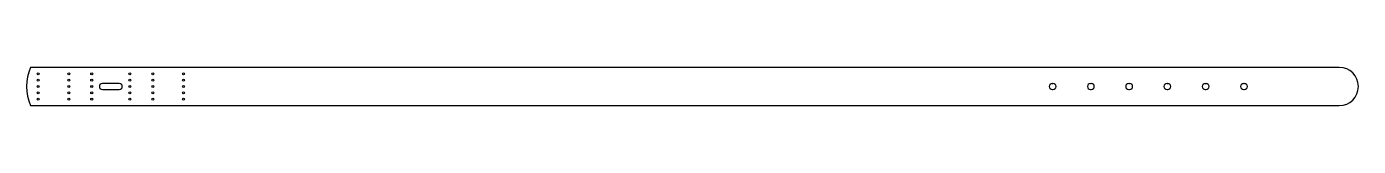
# Model space of a CAD drawing. Header units: millimetres. Extents: x 1674 to 2544, y 1668 to 1693.
import ezdxf

# ---------------------------------------------------------------- set-up
doc = ezdxf.new("R2010")
doc.units = ezdxf.units.MM

# ---------------------------------------------------------------- blocks, each defined once
blk = doc.blocks.new('*U6')
for p, q in [((0.25, 2), (-0.25, 2)), ((0.25, -2), (-0.25, -2))]:
    blk.add_line(p, q)
for centre, start, end in [((-0.25, 0), 90, 270), ((0.25, 0), 270, 90)]:
    blk.add_arc(centre, 2, start, end)
blk = doc.blocks.new('*U7')
at = {"color": 0, "linetype": 'ByBlock', "lineweight": -2, "transparency": 16777216, "rotation": 180}
for p in [(2413.76, 1680.32), (2438.76, 1680.32), (2463.76, 1680.32), (2488.76, 1680.32), (2513.76, 1680.32), (2538.76, 1680.32)]:
    blk.add_blockref('*U6', p, dxfattribs=at)

msp = doc.modelspace()

# ---------------------------------------------------------------- linework, layer by layer
for points in [[(1676.01, 1667.82), (2531.01, 1667.82, 1), (2531.01, 1692.82), (1676.01, 1692.82, 0.2)], [(1723.01, 1682.32, 1), (1723.01, 1678.32), (1734.01, 1678.32, 1), (1734.01, 1682.32)]]:
    msp.add_lwpolyline(points, format="xyb", close=True)
for centre in [(1681.01, 1688.65), (1701.01, 1688.65), (1716.01, 1688.65), (1741.01, 1688.65), (1756.01, 1688.65), (1776.01, 1688.65), (1681.01, 1684.49), (1681.01, 1680.32), (1701.01, 1684.49), (1701.01, 1680.32), (1716.01, 1684.49), (1716.01, 1680.32), (1741.01, 1684.49), (1741.01, 1680.32), (1756.01, 1684.49), (1756.01, 1680.32), (1776.01, 1684.49), (1776.01, 1680.32), (1681.01, 1676.15), (1681.01, 1671.99), (1701.01, 1676.15), (1701.01, 1671.99), (1716.01, 1676.15), (1716.01, 1671.99), (1741.01, 1676.15), (1741.01, 1671.99), (1756.01, 1676.15), (1756.01, 1671.99), (1776.01, 1676.15), (1776.01, 1671.99)]:
    msp.add_circle(centre, 0.65)

# ---------------------------------------------------------------- block references
msp.add_blockref('*U7', (-70, 0))

doc.saveas('drawing.dxf')
